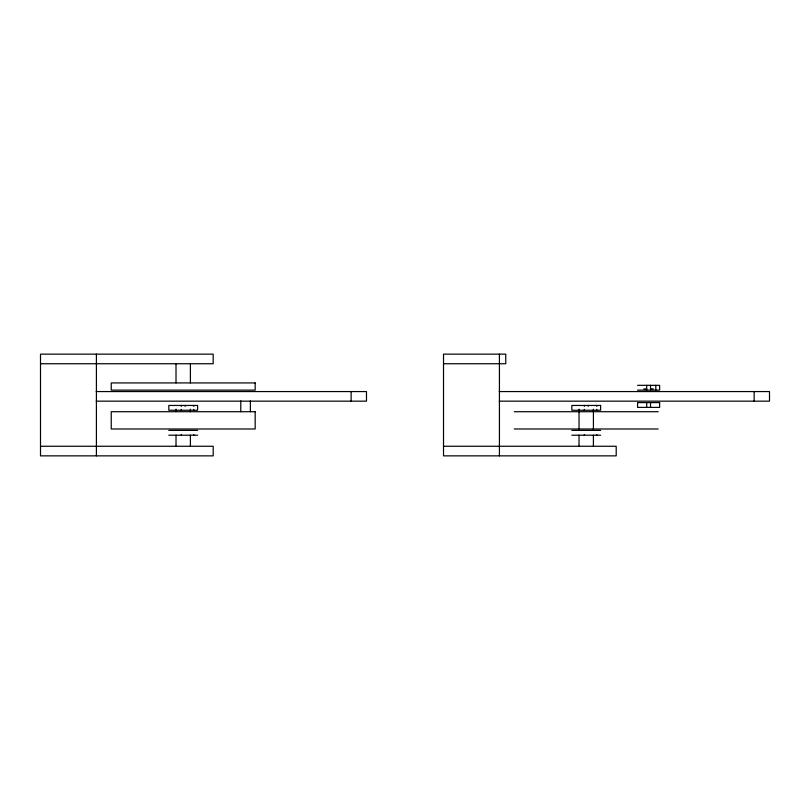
<?xml version="1.0" encoding="UTF-8"?>
<svg xmlns="http://www.w3.org/2000/svg" width="810" height="810" viewBox="0 0 810 810"><rect width="100%" height="100%" fill="white"/><g stroke="black" fill="none" stroke-linecap="round" stroke-linejoin="round"><path stroke-width="1.21" d="M40.5 363.741L213.192 363.741L213.192 354.142L40.5 354.142L40.5 455.858L213.192 455.858L213.192 446.259L40.5 446.259M443.515 363.741L505.754 363.741L505.754 354.142L443.515 354.142L443.515 455.858L616.207 455.858L616.207 446.259L443.515 446.259M637.561 385.327L659.634 385.327L659.634 390.126L637.561 390.126M643.808 388.932L646.694 388.932M650.531 388.932L653.387 388.932M96.188 391.564L366.484 391.564L366.484 401.163L96.188 401.163M499.213 391.564L769.5 391.564L769.5 401.163L499.213 401.163M514.259 411.713L658.186 411.713M514.259 428.986L658.186 428.986M168.814 430.404L197.599 430.404M571.83 430.404L600.615 430.404M168.814 435.203L197.599 435.203M571.83 435.203L600.615 435.203M754.15 391.564L754.15 401.163M655.796 385.327L655.796 390.126M650.531 385.327L650.531 390.126M650.531 402.6L650.531 407.4M646.694 385.327L646.694 390.126M646.694 402.6L646.694 407.4M596.778 405.456L596.778 406.357M596.778 409.354L596.778 410.255M596.778 434.606L596.778 435.203M593.416 409.192L593.416 430.191M593.416 435.142L593.416 446.259M588.141 405.456L588.141 406.357M584.304 405.456L584.304 406.357M584.304 409.354L584.304 410.255M584.304 434.606L584.304 435.203M579.029 409.192L579.029 430.191M579.029 435.142L579.029 446.259M499.426 354.142L499.426 455.858M351.125 391.564L351.125 401.163M250.371 400.92L250.371 411.713M240.783 400.92L240.783 411.713M193.762 405.456L193.762 406.357M193.762 409.354L193.762 410.255M193.762 434.606L193.762 435.203M190.401 363.741L190.401 382.927M190.401 409.192L190.401 411.662M190.401 435.142L190.401 446.259M185.125 405.456L185.125 406.357M181.288 405.456L181.288 406.357M181.288 409.354L181.288 410.255M181.288 434.606L181.288 435.203M176.013 363.741L176.013 382.927M176.013 409.192L176.013 411.662M176.013 435.142L176.013 446.259M96.41 354.142L96.41 455.858M255.17 382.927L111.233 382.927L111.233 390.126L255.17 390.126L255.17 382.927M659.634 402.6L637.561 402.6L637.561 407.4L659.634 407.4L659.634 402.6M197.599 405.456L168.814 405.456L168.814 410.255L197.599 410.255L197.599 405.456M600.615 405.456L571.83 405.456L571.83 410.255L600.615 410.255L600.615 405.456M255.17 411.713L111.233 411.713L111.233 428.986L255.17 428.986L255.17 411.713"/></g></svg>
